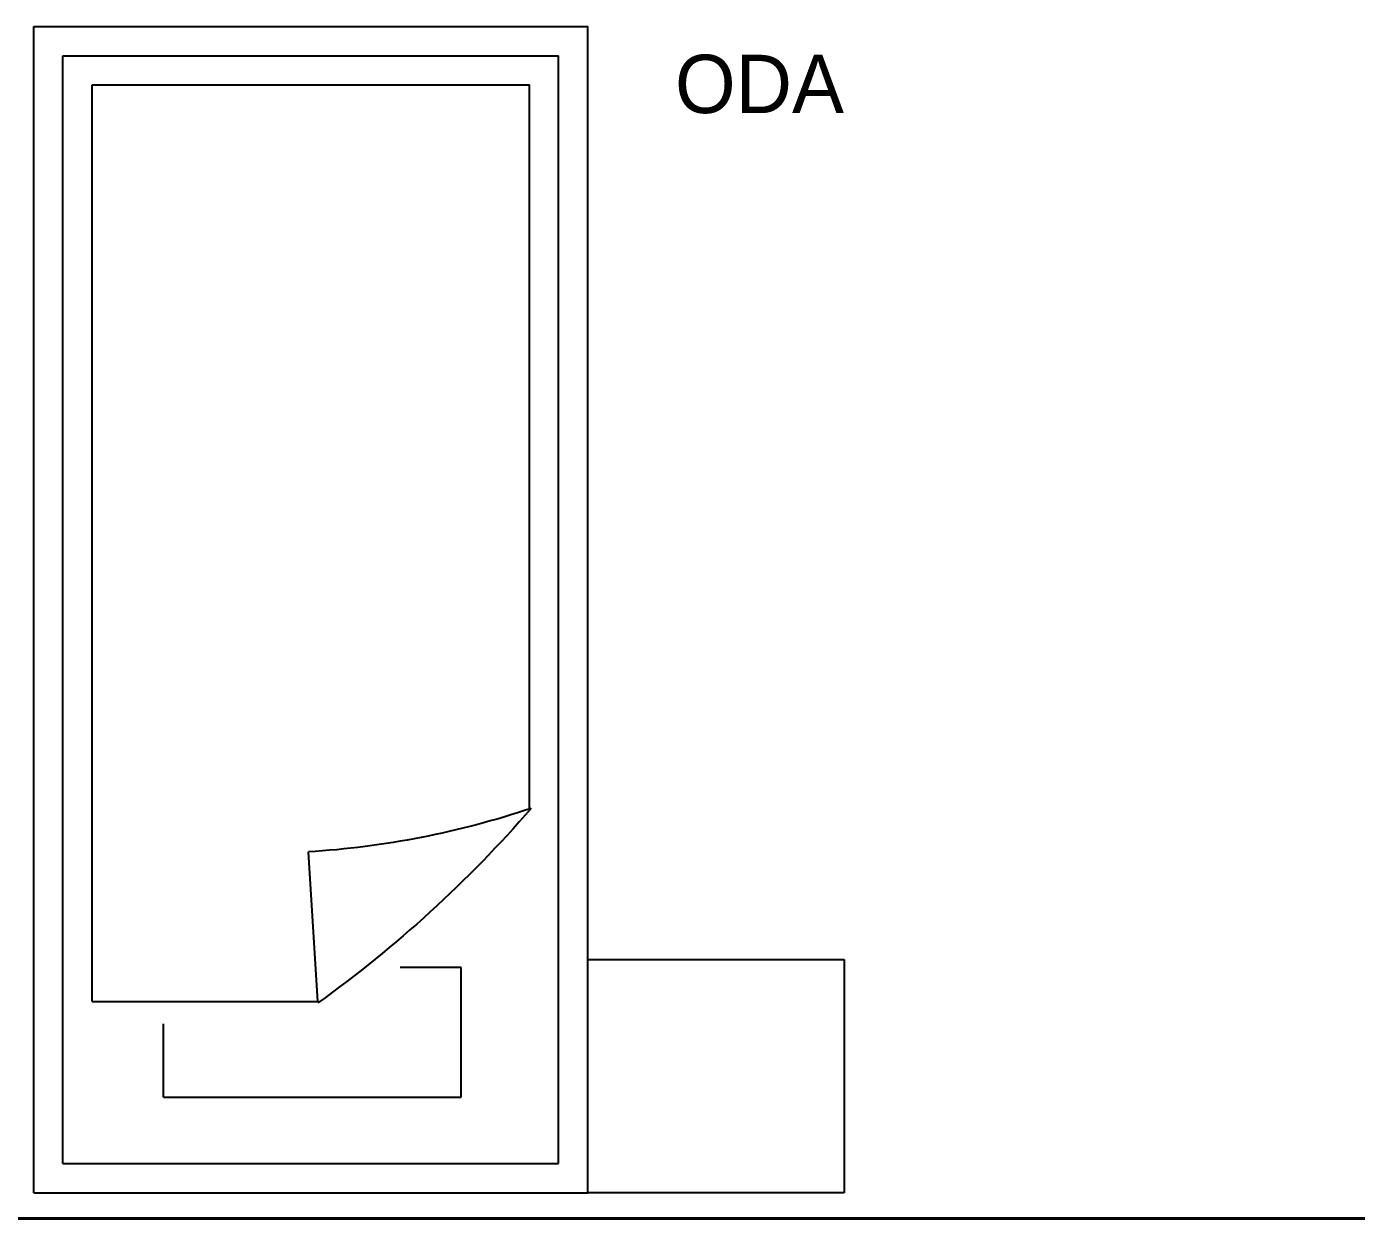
# Model space of a CAD drawing. Header units: millimetres. Extents: x 48 to 2669, y 23 to 1916.
# Drawn here: x 1969.5 to 2197.6, y 951.1 to 1155.4 of the extents above; entities that cross this region are included whole.
import ezdxf

# ---------------------------------------------------------------- set-up
doc = ezdxf.new("R2010")
doc.units = ezdxf.units.MM
doc.layers.add('6_YAZI', color=7, linetype='Continuous', lineweight=35)
doc.layers.add('DUVAR40', color=7, linetype='Continuous', lineweight=40)
doc.layers.add('7_TEFRİŞ', color=183, linetype='Continuous')
doc.styles.add('Annotative', font='Txt')

# ---------------------------------------------------------------- blocks, each defined once
blk = doc.blocks.new('SDFGHBN')
at = {"layer": '7_TEFRİŞ'}
for p, q in [((-32633.090557, 12667.401737), (-32538.090557, 12667.401737)), ((-32633.090557, 12667.401737), (-32633.090557, 12467.401737)), ((-32538.090557, 12667.401737), (-32538.090557, 12467.401737)), ((-32628.090557, 12662.401737), (-32543.090557, 12662.401737)), ((-32628.090557, 12662.401737), (-32628.090557, 12472.401737)), ((-32543.090557, 12662.401737), (-32543.090557, 12472.401737)), ((-32610.85332, 12650.976614), (-32610.85332, 12638.422958)), ((-32610.85332, 12650.976614), (-32559.776861, 12650.976614)), ((-32559.776861, 12650.976614), (-32559.776861, 12633.585323)), ((-32623.090557, 12634.586847), (-32584.392945, 12634.586847)), ((-32623.090557, 12634.586847), (-32623.090557, 12477.401737)), ((-32584.392945, 12634.586847), (-32586.006498, 12608.941307)), ((-32559.776861, 12633.585323), (-32559.776861, 12628.754395)), ((-32565.577859, 12628.754395), (-32570.280653, 12628.754395)), ((-32559.776861, 12628.754395), (-32565.577859, 12628.754395)), ((-32548.090557, 12601.576792), (-32548.090557, 12477.401737)), ((-32623.090557, 12477.401737), (-32548.090557, 12477.401737)), ((-32628.090557, 12472.401737), (-32543.090557, 12472.401737)), ((-32633.090557, 12467.401737), (-32538.090557, 12467.401737))]:
    blk.add_line(p, q, dxfattribs=at)
at = {"layer": '7_TEFRİŞ', "flags": 128}
for points in [[(-32494.090557, 12667.401737), (-32538.090557, 12667.401737), (-32538.090557, 12627.401737), (-32494.090557, 12627.401737)], [(-32494.090557, 12627.401737), (-32494.090557, 12667.401737)]]:
    blk.add_lwpolyline(points, dxfattribs=at)
at = {"layer": '7_TEFRİŞ'}
for centre, radius, start, end in [((-32708.185898, 12462.338837), 212.330365, 40.942586, 54.336731), ((-32595.432575, 12459.124793), 150.112753, 71.499005, 86.399839)]:
    blk.add_arc(centre, radius, start, end, dxfattribs=at)

msp = doc.modelspace()

# ---------------------------------------------------------------- linework, layer by layer
at = {"layer": 'DUVAR40'}
msp.add_line((1743.756895, 951.051773), (2243.273859, 951.051773), dxfattribs=at)

# ---------------------------------------------------------------- block references
at = {"layer": '7_TEFRİŞ', "xscale": -1, "rotation": 180}
msp.add_blockref('SDFGHBN', (34603.841522, 13622.843858), dxfattribs=at)

# ---------------------------------------------------------------- texts
at = {"layer": '6_YAZI', "style": 'Annotative'}
msp.add_text('ODA', height=10, dxfattribs=at).set_placement((2080.722897, 1140.613921))

doc.saveas('drawing.dxf')
